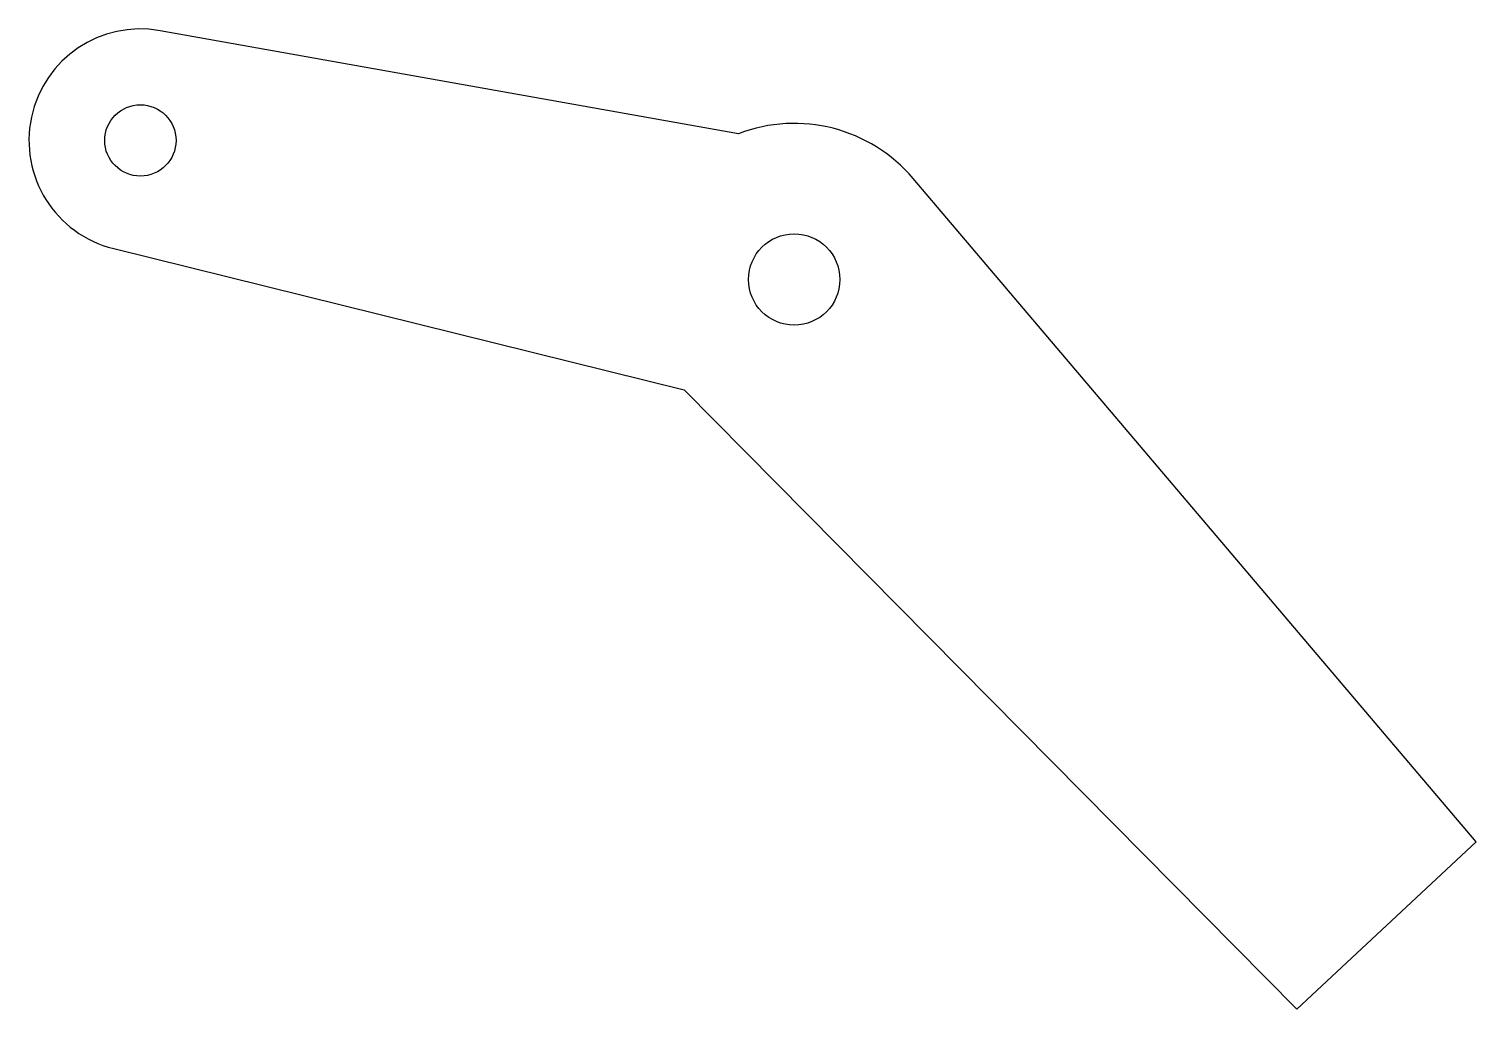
# Model space of a CAD drawing. Header units: millimetres. Extents: x 33.7 to 98.6, y -32.7 to 11.2.
import ezdxf

# ---------------------------------------------------------------- set-up
doc = ezdxf.new("R2010")
doc.units = ezdxf.units.MM
doc.layers.add('cut', color=7, linetype='Continuous')

msp = doc.modelspace()

# ---------------------------------------------------------------- linework, layer by layer
at = {"layer": 'cut'}
for p, q in [((65.501, 6.539), (39.538, 11.159)), ((98.601, -25.225), (73.341, 4.525)), ((37.458, 1.383), (63.058, -4.957)), ((63.058, -4.957), (90.556, -32.727)), ((90.556, -32.727), (98.601, -25.225))]:
    msp.add_line(p, q, dxfattribs=at)
for centre, radius in [((38.656, 6.237), 1.6), ((68, 0), 2.05)]:
    msp.add_circle(centre, radius, dxfattribs=at)
for centre, radius, start, end in [((38.656, 6.237), 5, -280.16408, -103.85593), ((68, 0), 7, -319.72928, -249.08699)]:
    msp.add_arc(centre, radius, start, end, dxfattribs=at)

doc.saveas('drawing.dxf')
